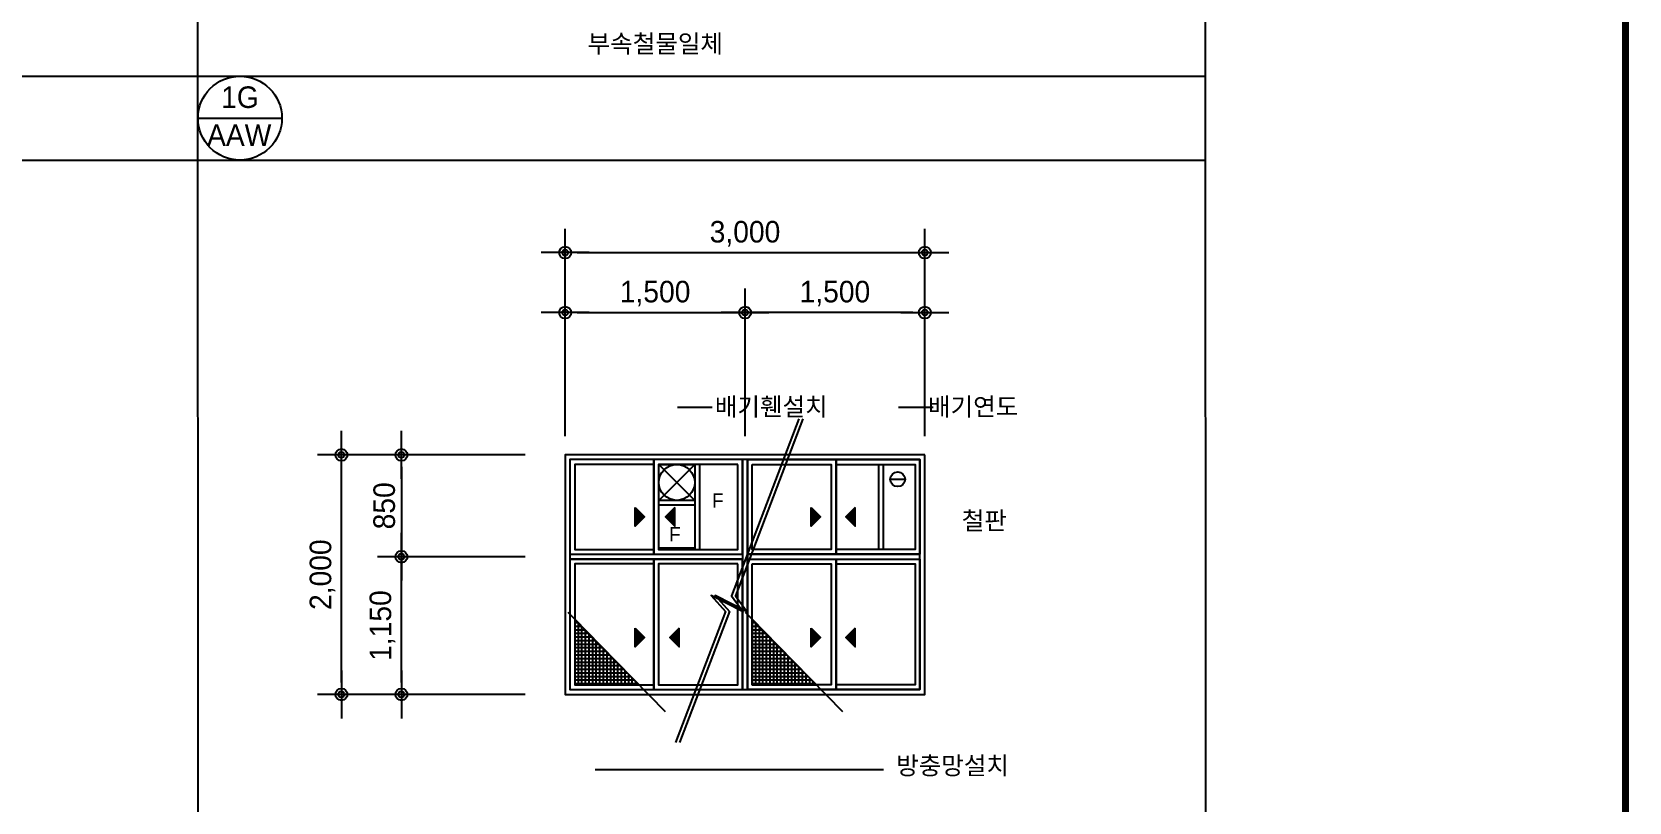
# Model space of a CAD drawing. Header units: millimetres. Extents: x 10934253 to 10976253, y -1872329 to -1812929.
# Drawn here: x 10961959 to 10975283, y -1828466 to -1822035 of the extents above; entities that cross this region are included whole.
import ezdxf
from ezdxf.enums import TextEntityAlignment as Align

# ---------------------------------------------------------------- set-up
doc = ezdxf.new("R2010")
doc.units = ezdxf.units.MM
doc.header["$LTSCALE"] = 50
doc.header["$MEASUREMENT"] = 0
doc.header["$PDSIZE"] = -10
doc.layers.get('0').update_dxf_attribs({"linetype": 'CONTINUOUS'})
doc.layers.get('Defpoints').update_dxf_attribs({"linetype": 'CONTINUOUS'})
for name, color, linetype in [('$TD_AUDIT_GENERATED_(A3)', 4, 'CONTINUOUS'), ('DIM', 3, 'CONTINUOUS'), ('ELE', 6, 'CONTINUOUS'), ('ETC', 6, 'CONTINUOUS'), ('HAT', 8, 'CONTINUOUS'), ('TEX', 3, 'CONTINUOUS'), ('WAL', 3, 'CONTINUOUS'), ('WID', 4, 'CONTINUOUS')]:
    doc.layers.add(name, color=color, linetype=linetype)
doc.styles.add('$TD_AUDIT_GENERATED_(3A)', font='H2GTRE.TTF')
doc.dimstyles.new('$TD_AUDIT_GENERATED_(39)', dxfattribs={"dimtxt": 2.5, "dimasz": 1, "dimexe": 2, "dimexo": 1, "dimgap": 1.2, "dimtad": 1, "dimdec": 0, "dimzin": 0, "dimdsep": 46, "dimlunit": 6, "dimtxsty": '$TD_AUDIT_GENERATED_(3A)', "dimblk": 'DIMDOT', "dimcen": 3, "dimclrd": 7, "dimclre": 7, "dimclrt": 4, "dimadec": 0, "dimazin": 0, "dimtfac": 1, "dimtdec": 0, "dimtix": 1, "dimtmove": 2, "dimatfit": 3, "dimldrblk": 'DOT', "dimfxl": 1, "dimtolj": 1, "dimtzin": 0, "dimarcsym": 0})

# ---------------------------------------------------------------- blocks, each defined once
blk = doc.blocks.new('ideco-2014v01')
at = {"layer": '$TD_AUDIT_GENERATED_(A3)', "color": 7, "const_width": 0.6}
blk.add_lwpolyline([(18, 285), (410, 285), (410, 12), (18, 12)], close=True, dxfattribs=at)
blk = doc.blocks.new('SDSDEWEWEWEWEEEE')
blk.add_line((9500233, -1509852), (9535933, -1509852))
at = {"layer": 'ELE', "color": 3}
for p, q in [((9527530, -1526406), (9527521, -1501579)), ((9535936, -1526403), (9535927, -1501576))]:
    blk.add_line(p, q, dxfattribs=at)
at = {"layer": 'ELE'}
blk.add_line((9500233, -1510552), (9535933, -1510553), dxfattribs=at)
blk = doc.blocks.new('SDSEDSWEWEWE')
at = {"layer": 'WID'}
for p, q in [((8291993, -1627894), (8292293, -1627594)), ((8292293, -1627894), (8291993, -1627594))]:
    blk.add_line(p, q, dxfattribs=at)
blk.add_lwpolyline([(8291993, -1627594), (8292293, -1627594), (8292293, -1627894), (8291993, -1627894)], close=True, dxfattribs=at)
blk.add_circle((8292143, -1627744), 150, dxfattribs=at)
blk = doc.blocks.new('sdsdeweweeee112222')
at = {"layer": 'WID'}
for p, q in [((9453418, -1320404), (9453418, -1322324)), ((9453458, -1320404), (9453458, -1322324)), ((9451978, -1321194), (9453418, -1321194)), ((9453458, -1321194), (9454898, -1321194)), ((9451978, -1321234), (9453418, -1321234)), ((9453458, -1321234), (9454898, -1321234))]:
    blk.add_line(p, q, dxfattribs=at)
for points in [[(9454938, -1320364), (9451938, -1320364), (9451938, -1322364), (9454938, -1322364)], [(9454898, -1320404), (9451978, -1320404), (9451978, -1322324), (9454898, -1322324)], [(9452678, -1320404), (9451978, -1320404), (9451978, -1321194), (9452678, -1321194)], [(9452678, -1320444), (9452018, -1320444), (9452018, -1321154), (9452678, -1321154)], [(9453418, -1320404), (9452678, -1320404), (9452678, -1321194), (9453418, -1321194)], [(9453378, -1320444), (9452718, -1320444), (9452718, -1321154), (9453378, -1321154)], [(9453458, -1320404), (9454198, -1320404), (9454198, -1321194), (9453458, -1321194)], [(9453498, -1320444), (9454158, -1320444), (9454158, -1321154), (9453498, -1321154)], [(9454198, -1320404), (9454898, -1320404), (9454898, -1321194), (9454198, -1321194)], [(9454198, -1320444), (9454858, -1320444), (9454858, -1321154), (9454198, -1321154)], [(9452678, -1321234), (9451978, -1321234), (9451978, -1322324), (9452678, -1322324)], [(9452678, -1321274), (9452018, -1321274), (9452018, -1322284), (9452678, -1322284)], [(9453418, -1321234), (9452678, -1321234), (9452678, -1322324), (9453418, -1322324)], [(9453378, -1321274), (9452718, -1321274), (9452718, -1322284), (9453378, -1322284)], [(9453458, -1321234), (9454198, -1321234), (9454198, -1322324), (9453458, -1322324)], [(9453498, -1321274), (9454158, -1321274), (9454158, -1322284), (9453498, -1322284)], [(9454198, -1321234), (9454898, -1321234), (9454898, -1322324), (9454198, -1322324)], [(9454198, -1321274), (9454858, -1321274), (9454858, -1322284), (9454198, -1322284)]]:
    blk.add_lwpolyline(points, close=True, dxfattribs=at)
blk = doc.blocks.new('DIMDOT')
at = {"color": 0}
blk.add_line((-2, 0), (2, 0), dxfattribs=at)
for radius in [0.5, 0.25]:
    blk.add_circle((0, 0), radius, dxfattribs=at)
blk = doc.blocks.new('*D68')
at = {"layer": 'Defpoints', "color": 0}
for p in [(10964541, -1825567), (10966173, -1825567), (10966173, -1827567)]:
    blk.add_point(p, dxfattribs=at)
at = {"layer": 'DIM', "color": 7, "lineweight": -2}
for p, q in [((10966073, -1825567), (10964341, -1825567)), ((10964541, -1827467), (10964541, -1825667)), ((10966073, -1827567), (10964341, -1827567))]:
    blk.add_line(p, q, dxfattribs=at)
at = {"layer": 'DIM', "color": 7, "lineweight": -2, "xscale": 100, "yscale": 100, "zscale": 100}
for p, rotation in [((10964541, -1825567), 90), ((10964541, -1827567), 270)]:
    blk.add_blockref('DIMDOT', p, dxfattribs=dict(at, rotation=rotation))
at = {"layer": 'DIM', "color": 4, "insert": (10964383, -1826567), "char_height": 180, "attachment_point": 5, "rotation": 90, "style": '$TD_AUDIT_GENERATED_(3A)'}
blk.add_mtext('\\A1;2,000', dxfattribs=at)
blk = doc.blocks.new('_DOT')
at = {"color": 0, "linetype": 'ByBlock'}
blk.add_line((-0.5, 0), (-1, 0), dxfattribs=at)
at = {"color": 0, "linetype": 'ByBlock', "const_width": 0.5}
blk.add_lwpolyline([(-0.25, 0, 1), (0.25, 0, 1)], format="xyb", close=True, dxfattribs=at)
blk = doc.blocks.new('*D69')
at = {"layer": 'Defpoints', "color": 0}
for p in [(10966173, -1825567), (10965041, -1826417), (10966173, -1826417)]:
    blk.add_point(p, dxfattribs=at)
at = {"layer": 'DIM', "color": 7, "lineweight": -2}
for p, q in [((10966073, -1825567), (10964841, -1825567)), ((10965041, -1825667), (10965041, -1826317)), ((10966073, -1826417), (10964841, -1826417))]:
    blk.add_line(p, q, dxfattribs=at)
at = {"layer": 'DIM', "color": 7, "lineweight": -2, "xscale": 100, "yscale": 100, "zscale": 100}
for p, rotation in [((10965041, -1825567), 90), ((10965041, -1826417), 270)]:
    blk.add_blockref('DIMDOT', p, dxfattribs=dict(at, rotation=rotation))
at = {"layer": 'DIM', "color": 4, "insert": (10964899, -1825992), "char_height": 180, "attachment_point": 5, "rotation": 90, "style": '$TD_AUDIT_GENERATED_(3A)'}
blk.add_mtext('\\A1;850', dxfattribs=at)
blk = doc.blocks.new('*D70')
at = {"layer": 'Defpoints', "color": 0}
for p in [(10965041, -1826417), (10966173, -1826417), (10966173, -1827567)]:
    blk.add_point(p, dxfattribs=at)
at = {"layer": 'DIM', "color": 7, "lineweight": -2}
for p, q in [((10966073, -1826417), (10964841, -1826417)), ((10965041, -1827467), (10965041, -1826517)), ((10966073, -1827567), (10964841, -1827567))]:
    blk.add_line(p, q, dxfattribs=at)
at = {"layer": 'DIM', "color": 7, "lineweight": -2, "xscale": 100, "yscale": 100, "zscale": 100}
for p, rotation in [((10965041, -1826417), 90), ((10965041, -1827567), 270)]:
    blk.add_blockref('DIMDOT', p, dxfattribs=dict(at, rotation=rotation))
at = {"layer": 'DIM', "color": 4, "insert": (10964883, -1826992), "char_height": 180, "attachment_point": 5, "rotation": 90, "style": '$TD_AUDIT_GENERATED_(3A)'}
blk.add_mtext('\\A1;1,150', dxfattribs=at)
blk = doc.blocks.new('*D71')
at = {"layer": 'Defpoints', "color": 0}
for p in [(10969408, -1823878), (10966408, -1825510), (10969408, -1825510)]:
    blk.add_point(p, dxfattribs=at)
at = {"layer": 'DIM', "color": 7, "lineweight": -2}
for p, q in [((10966408, -1825410), (10966408, -1823678)), ((10969408, -1825410), (10969408, -1823678)), ((10966508, -1823878), (10969308, -1823878))]:
    blk.add_line(p, q, dxfattribs=at)
at = {"layer": 'DIM', "color": 7, "lineweight": -2, "xscale": 100, "yscale": 100, "zscale": 100, "rotation": 180}
blk.add_blockref('DIMDOT', (10966408, -1823878), dxfattribs=at)
at = {"layer": 'DIM', "color": 7, "lineweight": -2, "xscale": 100, "yscale": 100, "zscale": 100}
blk.add_blockref('DIMDOT', (10969408, -1823878), dxfattribs=at)
at = {"layer": 'DIM', "color": 4, "insert": (10967908, -1823720), "char_height": 180, "attachment_point": 5, "style": '$TD_AUDIT_GENERATED_(3A)'}
blk.add_mtext('\\A1;3,000', dxfattribs=at)
blk = doc.blocks.new('*D72')
at = {"layer": 'Defpoints', "color": 0}
for p in [(10967908, -1824378), (10967908, -1825510), (10969408, -1825510)]:
    blk.add_point(p, dxfattribs=at)
at = {"layer": 'DIM', "color": 7, "lineweight": -2}
for p, q in [((10967908, -1825410), (10967908, -1824178)), ((10969408, -1825410), (10969408, -1824178)), ((10969308, -1824378), (10968008, -1824378))]:
    blk.add_line(p, q, dxfattribs=at)
at = {"layer": 'DIM', "color": 7, "lineweight": -2, "xscale": 100, "yscale": 100, "zscale": 100, "rotation": 180}
blk.add_blockref('DIMDOT', (10967908, -1824378), dxfattribs=at)
at = {"layer": 'DIM', "color": 7, "lineweight": -2, "xscale": 100, "yscale": 100, "zscale": 100}
blk.add_blockref('DIMDOT', (10969408, -1824378), dxfattribs=at)
at = {"layer": 'DIM', "color": 4, "insert": (10968658, -1824220), "char_height": 180, "attachment_point": 5, "style": '$TD_AUDIT_GENERATED_(3A)'}
blk.add_mtext('\\A1;1,500', dxfattribs=at)
blk = doc.blocks.new('*D73')
at = {"layer": 'Defpoints', "color": 0}
for p in [(10967908, -1824378), (10966408, -1825510), (10967908, -1825510)]:
    blk.add_point(p, dxfattribs=at)
at = {"layer": 'DIM', "color": 7, "lineweight": -2}
for p, q in [((10966408, -1825410), (10966408, -1824178)), ((10967908, -1825410), (10967908, -1824178)), ((10966508, -1824378), (10967808, -1824378))]:
    blk.add_line(p, q, dxfattribs=at)
at = {"layer": 'DIM', "color": 7, "lineweight": -2, "xscale": 100, "yscale": 100, "zscale": 100, "rotation": 180}
blk.add_blockref('DIMDOT', (10966408, -1824378), dxfattribs=at)
at = {"layer": 'DIM', "color": 7, "lineweight": -2, "xscale": 100, "yscale": 100, "zscale": 100}
blk.add_blockref('DIMDOT', (10967908, -1824378), dxfattribs=at)
at = {"layer": 'DIM', "color": 4, "insert": (10967158, -1824220), "char_height": 180, "attachment_point": 5, "style": '$TD_AUDIT_GENERATED_(3A)'}
blk.add_mtext('\\A1;1,500', dxfattribs=at)
blk = doc.blocks.new('213232333233333')
blk.add_hatch(color=256).paths.add_polyline_path([(9505335, -1505224), (9505491, -1505068), (9505335, -1504912)])
blk.add_lwpolyline([(9505335, -1504912), (9505491, -1505068), (9505335, -1505224)], close=True)

msp = doc.modelspace()

# ---------------------------------------------------------------- hatches: boundary and pattern name
at = {"layer": 'HAT'}
h = msp.add_hatch(dxfattribs=at)
h.set_pattern_fill('_USER', color=256, scale=30, style=0, double=1, pattern_type=0)
h.set_pattern_definition([(0, (25217.648, -8276.548), (0, 30), []), (90, (25217.648, -8276.548), (-30, 2e-15), [])])
h.paths.add_polyline_path([(10966488.1, -1826939), (10966488.1, -1827486.7), (10967022.4, -1827486.7)])
h = msp.add_hatch(dxfattribs=at)
h.set_pattern_fill('_USER', color=256, scale=30, style=0, double=1, pattern_type=0)
h.set_pattern_definition([(0, (26697.648, -8276.548), (0, 30), []), (90, (26697.648, -8276.548), (-30, 2e-15), [])])
h.paths.add_polyline_path([(10967968.1, -1826939), (10967968.1, -1827486.7), (10968502.4, -1827486.7)])

# ---------------------------------------------------------------- linework, layer by layer
msp.add_line((10969120.3, -1825770.6), (10969242.9, -1825770.6))
for points in [[(10968357.8, -1825264.6), (10967794.8, -1826744.1), (10967893.8, -1826878.6), (10967624.8, -1826741.6), (10967744.7, -1826875.9), (10967328.8, -1827968.6)], [(10968390.8, -1825264.6), (10967827.8, -1826744.1), (10967926.8, -1826878.6), (10967657.8, -1826741.6), (10967777.7, -1826875.9), (10967361.8, -1827968.6)]]:
    msp.add_lwpolyline(points)
msp.add_circle((10969181.6, -1825770.6), 61.3)
at = {"layer": 'DIM'}
msp.add_line((10963344.7, -1822754.6), (10964044.7, -1822754.6), dxfattribs=at)
for points in [[(10967346.2, -1825691.3, 0, 50, 0), (10967346.2, -1825541.3, 0, 0, 0), (10967346.2, -1825168.3, 0, 0, 0)], [(10969188.9, -1825691.3, 0, 50, 0), (10969188.9, -1825541.3, 0, 0, 0), (10969188.9, -1825168.3, 0, 0, 0)], [(10969164.2, -1826124.3, 0, 50, 0), (10969314.2, -1826124.3, 0, 0, 0), (10969655.4, -1826124.3, 0, 0, 0)], [(10966657.4, -1827363.2, 0, 50, 0), (10966657.4, -1827513.2, 0, 0, 0), (10966657.4, -1828194.9, 0, 0, 0)], [(10968171.7, -1827363.2, 0, 50, 0), (10968171.7, -1827513.2, 0, 0, 0), (10968171.7, -1828194.9, 0, 0, 0)]]:
    msp.add_lwpolyline(points, format="xyseb", dxfattribs=at)
for points in [[(10967346.2, -1825168.3), (10967634.2, -1825168.3)], [(10969188.9, -1825168.3), (10969476.9, -1825168.3)], [(10966657.4, -1828194.9), (10969062.7, -1828194.9)]]:
    msp.add_lwpolyline(points, dxfattribs=at)
msp.add_circle((10963694.7, -1822754.6), 350, dxfattribs=at)
at = {"layer": 'WAL'}
for p, q in [((10966429.7, -1826879.1), (10967240.7, -1827710.4)), ((10967909.7, -1826879.1), (10968720.7, -1827710.4))]:
    msp.add_line(p, q, dxfattribs=at)
for points in [[(10966488.1, -1826939), (10966488.1, -1827486.7), (10967022.4, -1827486.7)], [(10967968.1, -1826939), (10967968.1, -1827486.7), (10968502.4, -1827486.7)]]:
    msp.add_lwpolyline(points, close=True, dxfattribs=at)
at = {"layer": 'WID'}
for p, q in [((10967488.1, -1825646.7), (10967488.1, -1826356.7)), ((10967528.1, -1825646.7), (10967528.1, -1826356.7)), ((10969021.6, -1825646.7), (10969021.6, -1826356.7)), ((10969061.6, -1825646.7), (10969061.6, -1826356.7)), ((10967488.1, -1825946.7), (10967188.1, -1825946.7)), ((10967488.1, -1825986.7), (10967188.1, -1825986.7)), ((10967488.1, -1826346.7), (10967188.1, -1826346.7))]:
    msp.add_line(p, q, dxfattribs=at)

# ---------------------------------------------------------------- block references
for name, p, xscale, yscale, zscale in [('ideco-2014v01', (10934253.1, -1842629.1), 99.99999999999997, 99.99999999999997, 99.99999999999997), ('213232333233333', (6214324.3, -1073550.6), 0.5, 0.5, 0.5), ('213232333233333', (15719989.7, -1073550.6), -0.5, 0.5, 0.5), ('213232333233333', (6215792.3, -1073550.6), 0.5, 0.5, 0.5), ('213232333233333', (15721495.2, -1073550.6), -0.5, 0.5, 0.5), ('213232333233333', (6214324.3, -1074558.6), 0.5, 0.5, 0.5), ('213232333233333', (15720027.2, -1074558.6), -0.5, 0.5, 0.5), ('213232333233333', (6215792.3, -1074558.6), 0.5, 0.5, 0.5), ('213232333233333', (15721495.2, -1074558.6), -0.5, 0.5, 0.5)]:
    msp.add_blockref(name, p, dxfattribs=dict(xscale=xscale, yscale=yscale, zscale=zscale))
for name, p in [('SDSDEWEWEWEWEEEE', (1435820.1, -312553.1)), ('sdsdeweweeee112222', (1514469.7, -505202.5))]:
    msp.add_blockref(name, p)
at = {"layer": 'ETC'}
msp.add_blockref('SDSEDSWEWEWE', (2675195.6, -198052.6), dxfattribs=at)

# ---------------------------------------------------------------- texts
at = {"layer": 'TEX', "style": '$TD_AUDIT_GENERATED_(3A)'}
for s, p in [('\\M+3BACE\\M+3BCD3\\M+3C3B6\\M+3B9B0\\M+3C0CF\\M+3C3BC', (10967159.6, -1822132.6)), ('\\M+3B9E8\\M+3B1E2\\M+3C8D3\\M+3BCB3\\M+3C4A1', (10968127, -1825164.4)), ('\\M+3B9E8\\M+3B1E2\\M+3BFAC\\M+3B5B5', (10969811.3, -1825164.4)), ('\\M+3C3B6\\M+3C6C7', (10969904.3, -1826115.3)), ('\\M+3B9E6\\M+3C3E6\\M+3B8C1\\M+3BCB3\\M+3C4A1', (10969639.6, -1828161.1))]:
    msp.add_text(s, height=150, dxfattribs=at).set_placement(p, align=Align.MIDDLE_CENTER)
for s, height, p in [('1G', 180, (10963694.7, -1822579.6)), ('AAW', 180, (10963688.5, -1822896.7)), ('F', 120, (10967680.9, -1825947.9)), ('F', 120, (10967322.7, -1826229.5))]:
    msp.add_text(s, height=height, dxfattribs=at).set_placement(p, align=Align.MIDDLE)

# ---------------------------------------------------------------- dimensions: what is measured, and where the dimension line sits
at = {"layer": 'DIM'}
for base, p1, p2, angle, picture, middle in [((10969408.1, -1823877.6), (10966408.1, -1825509.7), (10969408.1, -1825509.7), 180, '*D71', (10967908.1, -1823719.7)), ((10967908.1, -1824377.6), (10966408.1, -1825509.7), (10967908.1, -1825509.7), 180, '*D73', (10967158.1, -1824219.7)), ((10964541.1, -1825566.7), (10966173.1, -1827566.7), (10966173.1, -1825566.7), 270, '*D68', (10964383, -1826566.7)), ((10965041.1, -1826416.7), (10966173.1, -1825566.7), (10966173.1, -1826416.7), 90, '*D69', (10964898.7, -1825991.7)), ((10965041.1, -1826416.7), (10966173.1, -1827566.7), (10966173.1, -1826416.7), 270, '*D70', (10964883.1, -1826991.7))]:
    dim = msp.add_linear_dim(base=base, p1=p1, p2=p2, angle=angle, dimstyle='$TD_AUDIT_GENERATED_(39)', override={"dimscale": 100, "dimtxt": 1.8, "dimgap": 0.5}, dxfattribs=at)
    dim.commit()
    dim.dimension.update_dxf_attribs({"geometry": picture, "text_midpoint": middle})
dim = msp.add_linear_dim(base=(10967908.1, -1824377.6), p1=(10969408.1, -1825509.7), p2=(10967908.1, -1825509.7), dimstyle='$TD_AUDIT_GENERATED_(39)', override={"dimscale": 100, "dimtxt": 1.8, "dimgap": 0.5}, dxfattribs=at)
dim.commit()
dim.dimension.update_dxf_attribs({"geometry": '*D72', "text_midpoint": (10968658.1, -1824219.7)})

doc.saveas('drawing.dxf')
